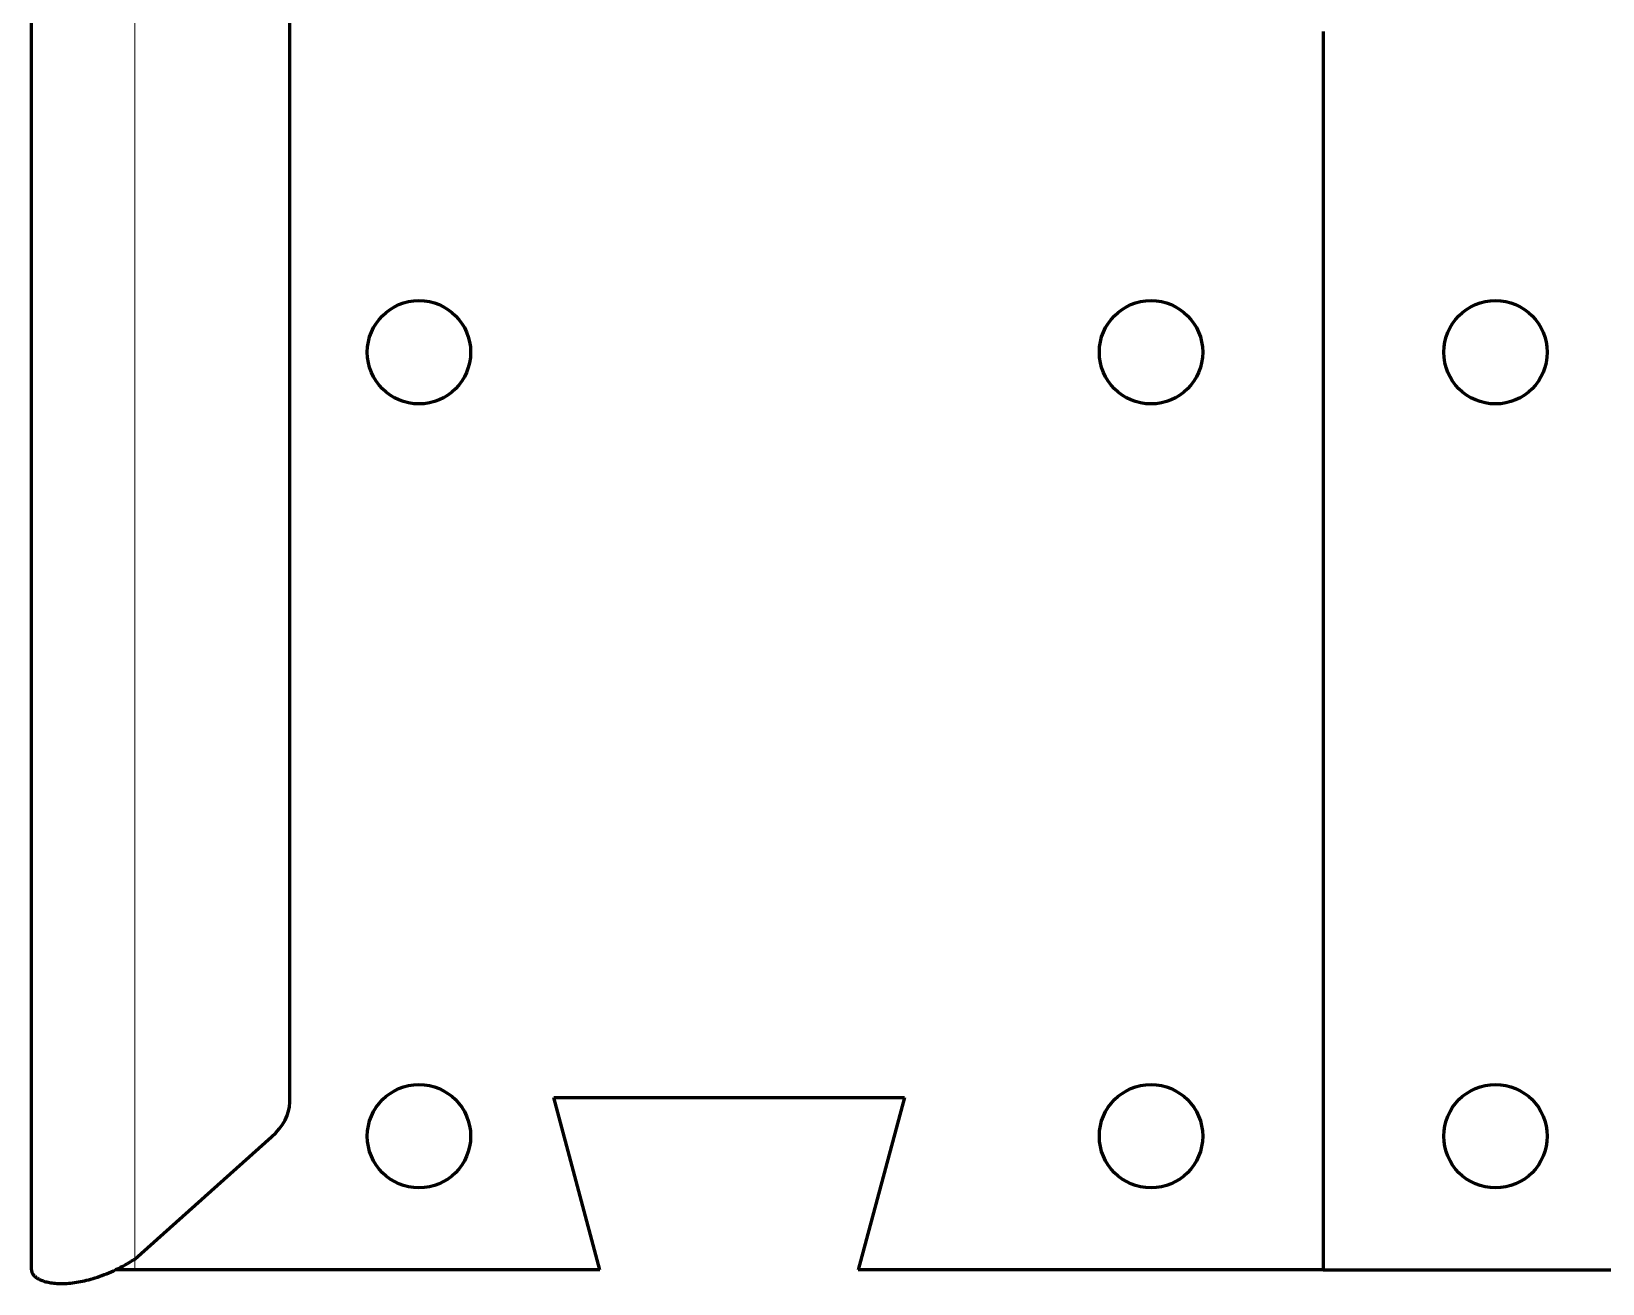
# Model space of a CAD drawing. Header units: millimetres. Extents: x 0 to 1680, y 0 to 594.
# Drawn here: x 250.71 to 257.55, y 495.78 to 501.23 of the extents above; entities that cross this region are included whole.
import ezdxf

# ---------------------------------------------------------------- set-up
doc = ezdxf.new("R2010")
doc.units = ezdxf.units.MM
doc.linetypes.add('K5LT_BASIC', pattern=[0])
doc.linetypes.add('K5LT_THIN', pattern=[0])
doc.layers.add('Системный слой', color=7, linetype='Continuous')

# ---------------------------------------------------------------- blocks, each defined once
blk = doc.blocks.new('U510')
at = {"layer": 'Системный слой', "color": 5, "linetype": 'K5LT_BASIC', "lineweight": 60, "true_color": 0x0000ff}
for p, q in [((250.7134, 495.8358), (250.7134, 503.3358)), ((251.8384, 496.5651), (251.8384, 502.4605)), ((256.3384, 501.2261), (256.3384, 495.8358)), ((256.3384, 501.2261), (256.3384, 495.8358)), ((253.1884, 495.8358), (252.9874, 496.5858)), ((252.9874, 496.5858), (254.5144, 496.5858)), ((254.5144, 496.5858), (254.3134, 495.8358)), ((251.1634, 495.8821), (251.7585, 496.4139)), ((251.1634, 495.8358), (251.0798, 495.8358)), ((253.1884, 495.8358), (251.1634, 495.8358)), ((256.3384, 495.8358), (254.3134, 495.8358)), ((256.3384, 495.8358), (258.3634, 495.8358))]:
    blk.add_line(p, q, dxfattribs=at)
at = {"layer": 'Системный слой', "color": 7, "linetype": 'K5LT_THIN', "lineweight": 18}
for q in [(251.1634, 502.8205), (251.1634, 495.8358)]:
    blk.add_line((251.1634, 495.8821), q, dxfattribs=at)
at = {"layer": 'Системный слой', "color": 5, "linetype": 'K5LT_BASIC', "lineweight": 60, "true_color": 0x0000ff}
for centre in [(252.4009, 499.8295), (255.5884, 499.8295), (257.0884, 499.8295), (252.4009, 496.417), (255.5884, 496.417), (257.0884, 496.417)]:
    blk.add_circle(centre, 0.225, dxfattribs=at)
blk.add_ellipse((251.0884, 496.5651), major_axis=(-0.75, 0), ratio=0.449009, start_param=2.675937, end_param=3.141593, dxfattribs=at)
blk.add_open_spline([(250.7134, 495.8358), (250.7134, 495.8322), (250.7147, 495.825), (250.7204, 495.8145), (250.73, 495.8047), (250.7432, 495.7958), (250.76, 495.7882), (250.7803, 495.7821), (250.8038, 495.7778), (250.8304, 495.7755), (250.8598, 495.7756), (250.8918, 495.7782), (250.9262, 495.7836), (250.9625, 495.7919), (251.0006, 495.8032), (251.0401, 495.8178), (251.0806, 495.8357), (251.1218, 495.8569), (251.1495, 495.8733), (251.1634, 495.8821)], degree=3, dxfattribs=at)

msp = doc.modelspace()

# ---------------------------------------------------------------- block references
at = {"layer": 'Системный слой'}
msp.add_blockref('U510', (0, 0), dxfattribs=at)

doc.saveas('drawing.dxf')
